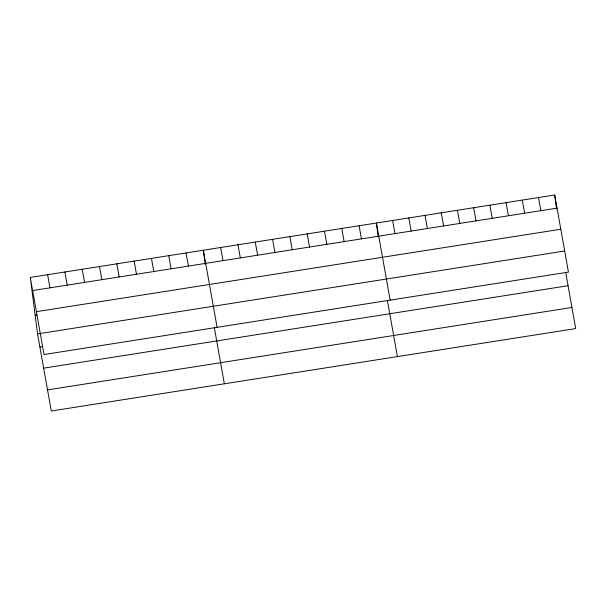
<?xml version="1.0" encoding="UTF-8"?>
<svg xmlns="http://www.w3.org/2000/svg" width="606" height="606" viewBox="0 0 606 606"><rect width="100%" height="100%" fill="white"/><g stroke="black" fill="none" stroke-linecap="round" stroke-linejoin="round"><path stroke-width="0.91" d="M30.3 277.427L554.71 194.996L568.443 272.102L44.033 354.533L30.3 277.427L37.557 333.898L51.29 411.004L575.7 328.573L565.716 272.526M32.641 290.562L557.05 208.138M36.398 311.673L560.808 229.242M35.163 315.264L36.981 314.976M37.557 333.898L564.678 250.99M39.898 347.041L42.632 346.609M43.662 368.145L568.064 285.714M47.533 389.9L571.943 307.469M538.499 197.541L540.84 210.683M522.289 200.086L524.629 213.229M506.078 202.639L508.419 215.781M489.868 205.184L492.208 218.327M473.665 207.729L476.005 220.872M457.454 210.282L459.795 223.425M441.244 212.827L443.584 225.97M425.033 215.372L427.374 228.515M408.823 217.925L411.163 231.068M392.62 220.47L394.96 233.613M390.143 300.129L376.409 223.016L378.205 236.999M387.416 300.553L397.4 356.601M359.1 225.743L361.441 238.878M341.799 228.462L344.14 241.605M324.49 231.181L326.831 244.324M307.189 233.901L309.53 247.043M289.88 236.62L292.221 249.763M272.579 239.34L274.919 252.482M255.27 242.059L257.611 255.202M237.961 244.779L240.309 257.921M220.66 247.498L223 260.641M217.092 327.331L203.351 250.225L205.154 264.201M214.365 327.755L224.349 383.803M186.05 252.944L188.39 266.087M168.741 255.664L171.081 268.806M151.439 258.383L153.78 271.526M134.131 261.103L136.471 274.245M116.829 263.822L119.17 276.965M99.52 266.542L101.861 279.684M82.219 269.261L84.56 282.404M64.91 271.98L67.251 285.123M47.609 274.7L49.95 287.842M554.71 194.996L556.505 208.972"/></g></svg>
